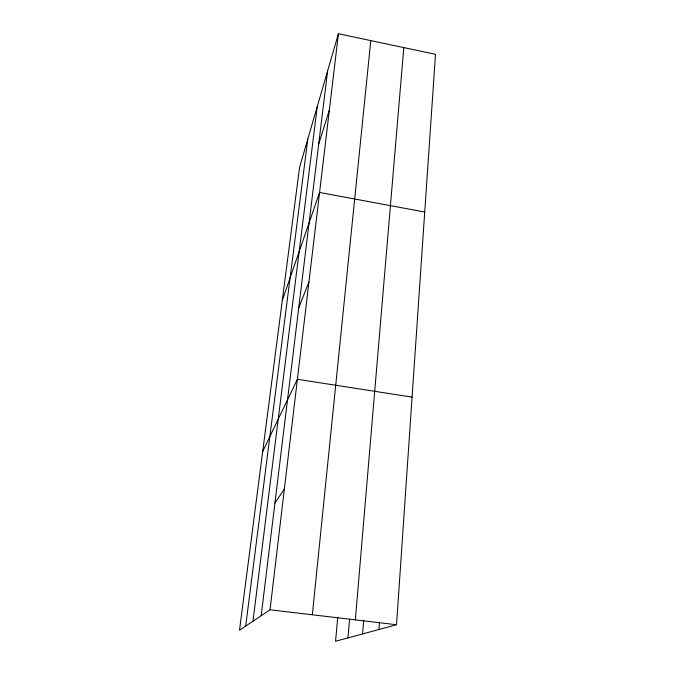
<?xml version="1.0" encoding="UTF-8"?>
<svg xmlns="http://www.w3.org/2000/svg" width="675" height="675" viewBox="0 0 675 675"><rect width="100%" height="100%" fill="white"/><g stroke="black" fill="none" stroke-linecap="round" stroke-linejoin="round"><path stroke-width="1.01" d="M396.537 624.738L435.502 54.312L338.42 33.75L299.54 167.493L239.498 630.264L270.025 609.787L396.537 624.738L335.559 641.25L337.753 617.296M378.92 629.505L379.477 622.156M362.559 633.935L363.673 620.291M355.354 619.869L403.802 47.596M347.954 637.892L349.591 619.051M312.348 614.79L370.794 40.61M270.025 609.787L338.42 33.75M261.183 615.718L327.611 70.934M252.982 621.219L317.275 106.507M245.683 626.113L307.792 139.126M318.693 144.104L329.366 110.017M282.293 300.459L319.57 192.476L424.727 212.018M298.721 307.859L308.956 281.931M262.693 451.507L297.397 379.291L412.087 397.111M274.927 503.002L284.361 489.038"/></g></svg>
